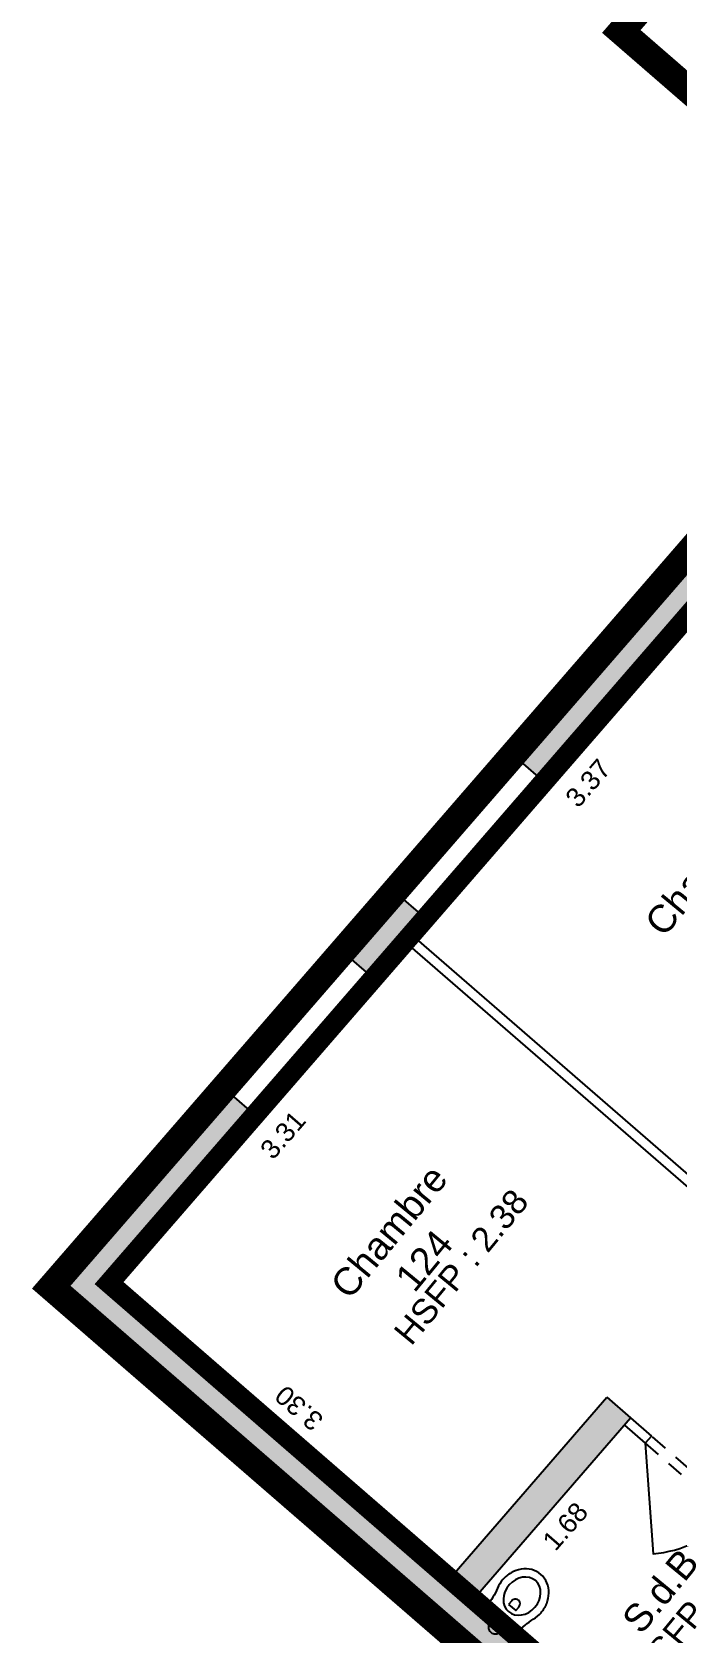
# Model space of a CAD drawing. Header units: metres. Extents: x 1653866.1 to 1653952.6, y 8210294.1 to 8210389.6.
# Drawn here: x 1653866.14 to 1653870.86, y 8210324.63 to 8210336.35 of the extents above; entities that cross this region are included whole.
import ezdxf

# ---------------------------------------------------------------- set-up
doc = ezdxf.new("R2010")
doc.units = ezdxf.units.M
doc.header["$PDMODE"] = 32
doc.header["$PDSIZE"] = -0.5
doc.linetypes.add('AXES', pattern=[2, 1.25, -0.25, 0.25, -0.25])
doc.linetypes.add('CACHE2', pattern=[0.1875, 0.125, -0.0625])
for name, color, linetype in [('GEX_BAT_allege', 161, 'Continuous'), ('GEX_BAT_cloison', 2, 'Continuous'), ('GEX_BAT_cloison_vitree', 141, 'Continuous'), ('GEX_BAT_fenetre', 4, 'Continuous'), ('GEX_BAT_garde_corps', 181, 'Continuous'), ('GEX_BAT_linteau_cloison', 3, 'CACHE2'), ('GEX_BAT_mur', 1, 'Continuous'), ('GEX_MEP_txt_cot_alti', 51, 'Continuous'), ('GEX_MEP_txt_cot_plani', 30, 'Continuous'), ('GEX_MEP_txt_designation', 7, 'Continuous')]:
    doc.layers.add(name, color=color, linetype=linetype)
for name, color, linetype, true_color in [('GEX_EDS_sdp_1-habitation', 1, 'AXES', 0xff0000), ('GEX_EDS_shob_contour', 1, 'Continuous', 0xff0000), ('GEX_EDS_shon_snc', 7, 'Continuous', 0xbfff7f), ('GEX_EQU_sanitaire', 9, 'Continuous', 0x808080), ('GEX_MEP_mur_pochage', 7, 'Continuous', 0x999999), ('GEX_MEP_ouvrant_porte', 9, 'Continuous', 0x808080)]:
    doc.layers.add(name, color=color, linetype=linetype, true_color=true_color)
doc.styles.add('G100TXT-cote', font='swissl.ttf')
doc.styles.add('G100TXT-droit', font='swissl.ttf', dxfattribs={"height": 0.2})
doc.styles.add('G100TXT-italic', font='swissli.ttf', dxfattribs={"height": 0.14})
doc.dimstyles.new('G100COT-libre', dxfattribs={"dimtxt": 0.14, "dimasz": 0.18, "dimexe": 0.18, "dimexo": 0.2, "dimgap": 0.09, "dimtad": 0, "dimzin": 0, "dimdsep": 46, "dimtxsty": 'G100TXT-cote', "dimblk1": 'OBLIQUE', "dimblk2": 'OBLIQUE', "dimsah": 1, "dimcen": 0.09, "dimse1": 1, "dimse2": 1, "dimsd1": 1, "dimsd2": 1, "dimclrd": 252, "dimaunit": 2, "dimadec": 3, "dimazin": 0, "dimtfac": 1, "dimtix": 1, "dimtofl": 0, "dimtmove": 0, "dimatfit": 3, "dimldrblk": 'OBLIQUE', "dimfxl": 0.18, "dimtolj": 1, "dimtzin": 0, "dimarcsym": 0})

# ---------------------------------------------------------------- blocks, each defined once
blk = doc.blocks.new('*D220')
at = {"layer": 'Defpoints', "color": 0, "transparency": 16777216}
for p in [(1653869.035, 8210329.546), (1653869.059, 8210329.525), (1653866.869, 8210327.05)]:
    blk.add_point(p, dxfattribs=at)
at = {"layer": 'GEX_MEP_txt_cot_plani', "color": 0, "transparency": 16777216, "insert": (1653867.976, 8210328.277), "char_height": 0.14, "attachment_point": 5, "rotation": 49.0604, "style": 'G100TXT-cote'}
blk.add_mtext('\\A1;3.31', dxfattribs=at)
blk = doc.blocks.new('_OBLIQUE')
at = {"color": 0, "linetype": 'ByBlock'}
blk.add_line((-0.5, -0.5), (0.5, 0.5), dxfattribs=at)
blk = doc.blocks.new('*D221')
at = {"layer": 'Defpoints', "color": 0, "transparency": 16777216}
for p in [(1653871.313, 8210332.124), (1653871.313, 8210332.124), (1653869.105, 8210329.578)]:
    blk.add_point(p, dxfattribs=at)
at = {"layer": 'GEX_MEP_txt_cot_plani', "color": 0, "transparency": 16777216, "insert": (1653870.209, 8210330.851), "char_height": 0.14, "attachment_point": 5, "rotation": 49.0604, "style": 'G100TXT-cote'}
blk.add_mtext('\\A1;3.37', dxfattribs=at)
blk = doc.blocks.new('*D225')
at = {"layer": 'Defpoints', "color": 0, "transparency": 16777216}
for p in [(1653866.905, 8210327.425), (1653869.397, 8210325.262), (1653869.341, 8210325.197)]:
    blk.add_point(p, dxfattribs=at)
at = {"layer": 'GEX_MEP_txt_cot_plani', "color": 0, "transparency": 16777216, "insert": (1653868.094, 8210326.278), "char_height": 0.14, "attachment_point": 5, "rotation": 139.0604, "style": 'G100TXT-cote'}
blk.add_mtext('\\A1;3.30', dxfattribs=at)
blk = doc.blocks.new('*D226')
at = {"layer": 'Defpoints', "color": 0, "transparency": 16777216}
for p in [(1653869.535, 8210325.07), (1653871.281, 8210323.542), (1653871.288, 8210323.55)]:
    blk.add_point(p, dxfattribs=at)
at = {"layer": 'GEX_MEP_txt_cot_plani', "color": 0, "transparency": 16777216, "insert": (1653870.404, 8210324.302), "char_height": 0.14, "attachment_point": 5, "rotation": 139.0604, "style": 'G100TXT-cote'}
blk.add_mtext('\\A1;2.32', dxfattribs=at)
blk = doc.blocks.new('*D227')
at = {"layer": 'Defpoints', "color": 0, "transparency": 16777216}
for p in [(1653870.474, 8210326.153), (1653870.594, 8210326.049), (1653869.37, 8210324.88)]:
    blk.add_point(p, dxfattribs=at)
at = {"layer": 'GEX_MEP_txt_cot_plani', "color": 0, "transparency": 16777216, "insert": (1653870.042, 8210325.413), "char_height": 0.14, "attachment_point": 5, "rotation": 49.0604, "style": 'G100TXT-cote'}
blk.add_mtext('\\A1;1.68', dxfattribs=at)
blk = doc.blocks.new('WC_sr')
at = {"layer": 'GEX_EQU_sanitaire'}
blk.add_lwpolyline([(-0.05, -0.1), (-0.05, -0.05, -1), (0.05, -0.05), (0.05, -0.1)], format="xyb", dxfattribs=at)
for points in [[(-0.12, -0.1), (0.12, -0.1, -0.414214), (0.15, -0.13, 0.079048), (0.173, -0.276, -0.079048), (0.185, -0.35, -0.083285), (0.172, -0.428, -0.09084), (0.134, -0.494, -0.104065), (0.073, -0.543, -0.115836), (0, -0.56, -0.115836), (-0.073, -0.543, -0.104065), (-0.134, -0.494, -0.09084), (-0.172, -0.428, -0.083285), (-0.185, -0.35, -0.079048), (-0.173, -0.276, 0.079048), (-0.15, -0.13, -0.414214), (-0.12, -0.1)], [(-0.035, -0.24), (0.035, -0.24), (0.035, -0.275, -1), (-0.035, -0.275)]]:
    blk.add_lwpolyline(points, format="xyb", close=True, dxfattribs=at)
blk.add_ellipse((0, -0.35), major_axis=(0, -0.15), ratio=0.833333, dxfattribs=at)
blk = doc.blocks.new('Bai')
at = {"layer": 'GEX_EQU_sanitaire'}
blk.add_lwpolyline([(0, -0.3), (0, 0.3, -0.414214), (0.05, 0.35), (1.55, 0.35, -0.414214), (1.6, 0.3), (1.6, -0.3, -0.414214), (1.55, -0.35), (0.05, -0.35, -0.414214), (0, -0.3, 0.794328)], format="xyb", dxfattribs=at)
for points in [[(0.11, 0.18, -0.414214), (0.21, 0.28), (1.25, 0.28, -1), (1.25, -0.28), (0.21, -0.28, -0.414214), (0.11, -0.18)], [(0.15, 0.1, -0.414214), (0.25, 0.2), (1.09, 0.2, -1), (1.09, -0.2), (0.25, -0.2, -0.414214), (0.15, -0.1)]]:
    blk.add_lwpolyline(points, format="xyb", close=True, dxfattribs=at)
for centre, radius in [((0.06, 0.118), 0.0175), ((0.04, -0.002), 0.0175), ((0.29, 0), 0.0285), ((0.29, 0), 0.0185), ((0.06, -0.122), 0.0175)]:
    blk.add_circle(centre, radius, dxfattribs=at)

msp = doc.modelspace()

# ---------------------------------------------------------------- hatches: boundary and pattern name
at = {"layer": 'GEX_MEP_mur_pochage'}
h = msp.add_hatch(color=256, dxfattribs=at)
h.dxf.hatch_style = 1
h.paths.add_polyline_path([(1653871.662, 8210333.366), (1653869.66, 8210331.059), (1653869.886, 8210330.862), (1653871.888, 8210333.17)])
h = msp.add_hatch(color=256, dxfattribs=at)
h.dxf.hatch_style = 1
h.paths.add_polyline_path([(1653868.792, 8210330.058), (1653868.412, 8210329.619), (1653868.638, 8210329.423), (1653869.018, 8210329.862)])
h = msp.add_hatch(color=256, dxfattribs=at)
h.dxf.hatch_style = 1
h.paths.add_polyline_path([(1653883.977, 8210326.301), (1653884.115, 8210326.46), (1653883.798, 8210326.735), (1653883.66, 8210326.577), (1653881.605, 8210328.359), (1653881.743, 8210328.517), (1653881.411, 8210328.806), (1653881.273, 8210328.647), (1653880.248, 8210329.537), (1653873.272, 8210321.495), (1653869.37, 8210324.88), (1653870.52, 8210326.206), (1653870.346, 8210326.357), (1653869.196, 8210325.031), (1653866.704, 8210327.193), (1653867.771, 8210328.424), (1653867.545, 8210328.62), (1653866.281, 8210327.163), (1653873.375, 8210321.01), (1653880.286, 8210328.978), (1653900.681, 8210311.286), (1653901.728, 8210312.492), (1653901.456, 8210312.728), (1653900.669, 8210311.822), (1653897.248, 8210314.79), (1653898.139, 8210315.818), (1653898.025, 8210315.916), (1653897.134, 8210314.889), (1653895.646, 8210316.179), (1653896.557, 8210317.229), (1653896.443, 8210317.328), (1653895.533, 8210316.278), (1653889.666, 8210321.367), (1653889.79, 8210321.511), (1653889.518, 8210321.747), (1653889.394, 8210321.603)])

# ---------------------------------------------------------------- linework, layer by layer
at = {"layer": 'GEX_BAT_allege'}
for p, q in [((1653869.66, 8210331.059), (1653868.795, 8210330.061)), ((1653868.412, 8210329.619), (1653867.545, 8210328.62))]:
    msp.add_line(p, q, dxfattribs=at)
at = {"layer": 'GEX_BAT_cloison'}
for p, q in [((1653868.915, 8210329.743), (1653871.408, 8210327.58)), ((1653868.869, 8210329.69), (1653871.362, 8210327.527)), ((1653870.52, 8210326.206), (1653870.672, 8210326.074)), ((1653870.474, 8210326.153), (1653870.626, 8210326.021)), ((1653870.672, 8210326.074), (1653870.626, 8210326.021))]:
    msp.add_line(p, q, dxfattribs=at)
at = {"layer": 'GEX_BAT_cloison_vitree'}
for p, q in [((1653869.018, 8210329.862), (1653869.886, 8210330.862)), ((1653867.771, 8210328.424), (1653868.638, 8210329.423))]:
    msp.add_line(p, q, dxfattribs=at)
at = {"layer": 'GEX_BAT_fenetre', "linetype": 'CACHE2'}
for p, q in [((1653868.981, 8210329.895), (1653869.849, 8210330.895)), ((1653867.734, 8210328.457), (1653868.6, 8210329.456))]:
    msp.add_line(p, q, dxfattribs=at)
at = {"layer": 'GEX_BAT_garde_corps', "const_width": 0.03}
msp.add_lwpolyline([(1653872.62, 8210334.47), (1653870.452, 8210336.351), (1653871.061, 8210337.054)], dxfattribs=at)
at = {"layer": 'GEX_BAT_linteau_cloison'}
for p, q in [((1653870.626, 8210326.021), (1653871.239, 8210325.49)), ((1653871.284, 8210325.543), (1653870.672, 8210326.074))]:
    msp.add_line(p, q, dxfattribs=at)
at = {"layer": 'GEX_BAT_mur'}
for p, q in [((1653869.66, 8210331.059), (1653871.662, 8210333.366)), ((1653869.886, 8210330.862), (1653871.888, 8210333.17)), ((1653869.886, 8210330.862), (1653869.66, 8210331.059)), ((1653868.412, 8210329.619), (1653868.792, 8210330.058)), ((1653869.018, 8210329.862), (1653868.792, 8210330.058)), ((1653868.638, 8210329.423), (1653869.018, 8210329.862)), ((1653868.638, 8210329.423), (1653868.412, 8210329.619)), ((1653866.281, 8210327.163), (1653867.545, 8210328.62)), ((1653867.771, 8210328.424), (1653867.545, 8210328.62)), ((1653866.704, 8210327.193), (1653867.771, 8210328.424)), ((1653873.375, 8210321.01), (1653866.281, 8210327.163)), ((1653869.196, 8210325.031), (1653866.704, 8210327.193)), ((1653869.196, 8210325.031), (1653870.346, 8210326.357)), ((1653870.346, 8210326.357), (1653870.52, 8210326.206)), ((1653869.37, 8210324.88), (1653870.52, 8210326.206)), ((1653873.272, 8210321.495), (1653869.37, 8210324.88))]:
    msp.add_line(p, q, dxfattribs=at)
at = {"layer": 'GEX_EDS_sdp_1-habitation', "const_width": 0.15}
msp.add_lwpolyline([(1653872.471, 8210336.452), (1653872.387, 8210336.355), (1653873.453, 8210335.431), (1653873.679, 8210335.235), (1653873.517, 8210335.048), (1653866.704, 8210327.193), (1653873.272, 8210321.495), (1653880.248, 8210329.537), (1653881.273, 8210328.647)], dxfattribs=at)
at = {"layer": 'GEX_EDS_shob_contour', "const_width": 0.2}
msp.add_lwpolyline([(1653894.683, 8210326.835), (1653886.466, 8210333.962), (1653878.095, 8210341.224), (1653878.735, 8210341.962), (1653876.487, 8210343.911), (1653870.763, 8210337.312), (1653871.061, 8210337.054), (1653870.452, 8210336.351), (1653872.62, 8210334.47), (1653866.281, 8210327.163), (1653873.375, 8210321.01), (1653880.286, 8210328.978), (1653900.681, 8210311.286)], dxfattribs=at)
at = {"layer": 'GEX_EDS_shon_snc'}
msp.add_lwpolyline([(1653871.061, 8210337.054), (1653870.452, 8210336.351), (1653872.62, 8210334.47), (1653873.229, 8210335.173)], close=True, dxfattribs=at)
at = {"layer": 'GEX_MEP_ouvrant_porte'}
msp.add_lwpolyline([(1653870.626, 8210326.021), (1653870.684, 8210325.213, 0.198912), (1653871.239, 8210325.49, 0.198912)], format="xyb", dxfattribs=at)

# ---------------------------------------------------------------- block references
at = {"layer": 'GEX_EQU_sanitaire', "xscale": -1, "rotation": 139.0604426392689}
msp.add_blockref('WC_sr', (1653869.496, 8210324.638), dxfattribs=at)
at = {"layer": 'GEX_EQU_sanitaire', "xscale": 0.9776990049330617, "yscale": 0.9776990049330617, "zscale": 0.9776990049330617, "rotation": 49.06181035761207}
msp.add_blockref('Bai', (1653870.864, 8210323.584), dxfattribs=at)

# ---------------------------------------------------------------- texts
at = {"layer": 'GEX_MEP_txt_cot_alti', "char_height": 0.18, "width": 1.56754, "attachment_point": 1, "rotation": 50.5279, "style": 'G100TXT-italic'}
for s, insert in [('HSFP : 2.38', (1653868.775, 8210326.841)), ('HSFP : 2.39', (1653870.517, 8210324.371))]:
    msp.add_mtext(s, dxfattribs=dict(at, insert=insert))
at = {"layer": 'GEX_MEP_txt_designation', "char_height": 0.2, "width": 1.97385, "attachment_point": 5, "rotation": 50.5279, "style": 'G100TXT-droit'}
for s, insert in [('Chambre \\P123', (1653871.181, 8210330.116)), ('Chambre \\P124', (1653868.88, 8210327.464)), ('S.d.B', (1653870.738, 8210324.94))]:
    msp.add_mtext(s, dxfattribs=dict(at, insert=insert))

# ---------------------------------------------------------------- dimensions: what is measured, and where the dimension line sits
at = {"layer": 'GEX_MEP_txt_cot_plani'}
for p1, p2, distance, picture, middle in [((1653869.105, 8210329.578), (1653871.313, 8210332.124), 0, '*D221', (1653870.209, 8210330.851)), ((1653866.8692, 8210327.0495), (1653869.0349, 8210329.5461), -0.0323, '*D220', (1653867.9764, 8210328.2767)), ((1653866.905, 8210327.425), (1653869.397, 8210325.262), -0.086, '*D225', (1653868.094, 8210326.278)), ((1653869.3702, 8210324.8801), (1653870.4743, 8210326.1529), -0.1586, '*D227', (1653870.042, 8210325.4126)), ((1653869.535, 8210325.07), (1653871.288, 8210323.55), -0.011, '*D226', (1653870.404, 8210324.302))]:
    dim = msp.add_aligned_dim(p1=p1, p2=p2, distance=distance, dimstyle='G100COT-libre', dxfattribs=at)
    dim.commit()
    dim.dimension.update_dxf_attribs({"geometry": picture, "text_midpoint": middle})

doc.saveas('drawing.dxf')
